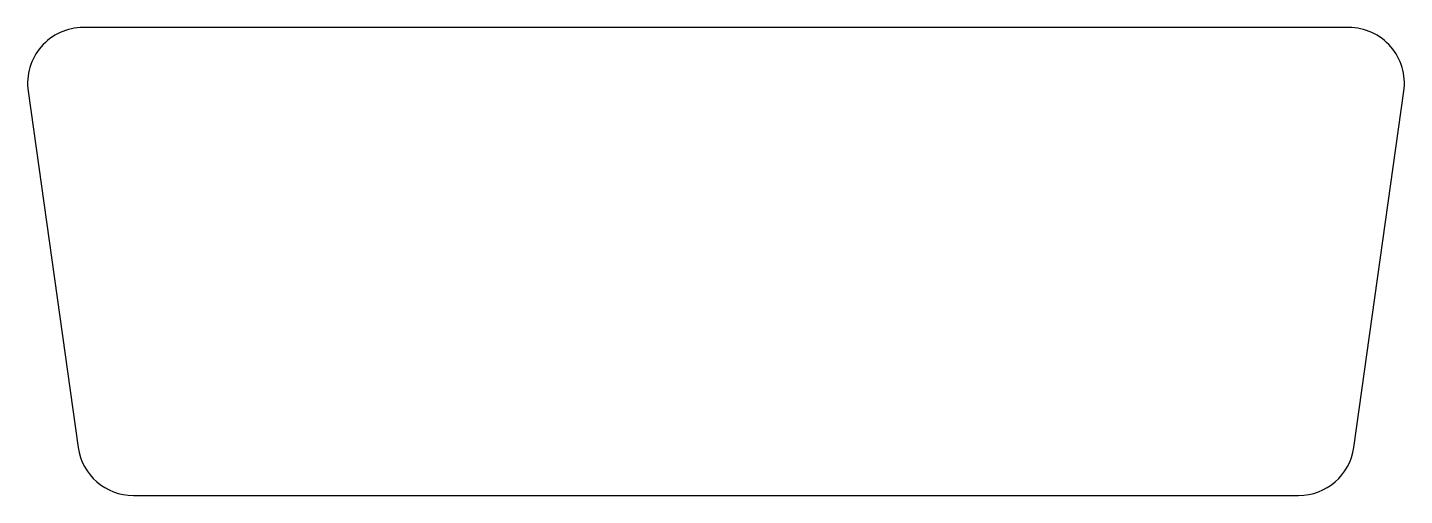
# Model space of a CAD drawing. Header units: inches. Extents: x -16.4 to 16.4, y -6.2 to 4.9.
import ezdxf

# ---------------------------------------------------------------- set-up
doc = ezdxf.new("R2010")
doc.units = ezdxf.units.IN
doc.header["$MEASUREMENT"] = 0

msp = doc.modelspace()

# ---------------------------------------------------------------- linework, layer by layer
at = {"color": 7, "linetype": 'Continuous', "lineweight": 25}
for p, q in [((15.073, 4.92), (-15.073, 4.92)), ((-16.387, 3.408), (-15.195, -5.08)), ((15.195, -5.08), (16.387, 3.408)), ((-13.88, -6.222), (13.88, -6.222))]:
    msp.add_line(p, q, dxfattribs=at)
for centre, start, end in [((-15.073, 3.593), 90, 188), ((15.073, 3.593), 352, 90), ((-13.88, -4.895), 188, 270), ((13.88, -4.895), 270, 352)]:
    msp.add_arc(centre, 1.327, start, end, dxfattribs=at)

doc.saveas('drawing.dxf')
